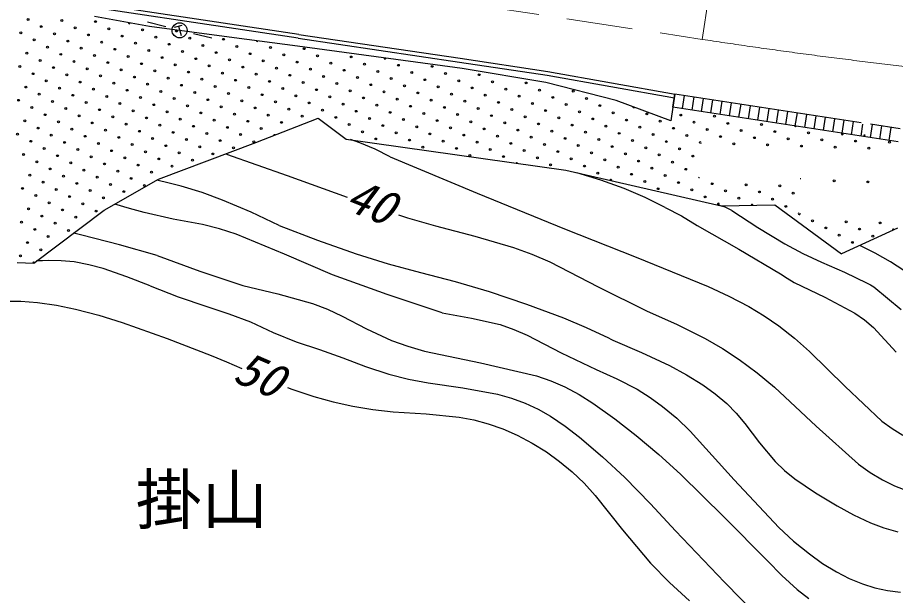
# Model space of a CAD drawing. Units: millimetres, scale not verified. Extents: x 40000 to 680000, y 20000 to 380000.
# Drawn here: x 127432 to 173914, y 234774 to 265358 of the extents above; entities that cross this region are included whole.
import ezdxf
from ezdxf.enums import TextEntityAlignment as Align

# ---------------------------------------------------------------- set-up
doc = ezdxf.new("R2010")
doc.units = ezdxf.units.MM
doc.header["$LTSCALE"] = 1000
doc.linetypes.add('CHAIN', pattern=[18.5, 12, -1.5, 3.5, -1.5])
for name, color, linetype, lineweight in [('M-BGD', 7, 'Continuous', 25), ('M-BMK', 2, 'CHAIN', 13), ('M-STR-HTXT', 7, 'Continuous', 13)]:
    doc.layers.add(name, color=color, linetype=linetype, lineweight=lineweight)
doc.layers.add('M-BMK-HTXT', color=7, linetype='Continuous')
doc.styles.add('ＭＳ ゴシック', font='')
doc.styles.get('ＭＳ ゴシック').set_extended_font_data('MS Gothic')

msp = doc.modelspace()

# ---------------------------------------------------------------- linework, layer by layer
at = {"layer": 'M-BGD'}
for p, q in [((142319, 264465), (125979, 266920)), ((142289, 264268), (125949, 266722)), ((134410, 264891), (131508, 265408)), ((135282, 264866), (134313, 265109)), ((135742, 264845), (136152, 264960)), ((138909, 264283), (134410, 264891)), ((135948, 264903), (136089, 264402)), ((136740, 264513), (137714, 264286)), ((142259, 263837), (138909, 264283)), ((142289, 264268), (150839, 263005)), ((142289, 264268), (150839, 263005)), ((142319, 264466), (150869, 263203)), ((150981, 262661), (142259, 263837)), ((150869, 263203), (155508, 262502)), ((150839, 263005), (155475, 262304)), ((155411, 261919), (150981, 262661)), ((155475, 262304), (162209, 261111)), ((155475, 262304), (162209, 261111)), ((155508, 262502), (162244, 261308)), ((159124, 260964), (155411, 261919)), ((162239, 261308), (162132, 260617)), ((162132, 260617), (162239, 261308)), ((172092, 259788), (162239, 261308)), ((162736, 261232), (162630, 260540)), ((162023, 259886), (159124, 260964)), ((163233, 261155), (163127, 260463)), ((163731, 261078), (163624, 260387)), ((164228, 261002), (164121, 260310)), ((164725, 260925), (164618, 260233)), ((165222, 260848), (165115, 260156)), ((165719, 260772), (165612, 260080)), ((162132, 260617), (162023, 259886)), ((174063, 258776), (162132, 260617)), ((166216, 260695), (166109, 260003)), ((166713, 260618), (166607, 259926)), ((167210, 260541), (167104, 259850)), ((167708, 260465), (167601, 259773)), ((168205, 260388), (168098, 259696)), ((168702, 260311), (168595, 259620)), ((140039, 258739), (143344, 260041)), ((143344, 260041), (144827, 258931)), ((169199, 260235), (169092, 259543)), ((169696, 260158), (169589, 259466)), ((170193, 260081), (170086, 259390)), ((170690, 260005), (170584, 259313)), ((171187, 259928), (171081, 259236)), ((171684, 259851), (171578, 259160)), ((172171, 259709), (172075, 259083)), ((172679, 259698), (172572, 259006)), ((174170, 259468), (172598, 259710)), ((173176, 259621), (173069, 258929)), ((173673, 259545), (173566, 258853)), ((144827, 258931), (156456, 257274)), ((134888, 256804), (140039, 258739)), ((145312, 258815), (145065, 258897)), ((145547, 258732), (145312, 258815)), ((146374, 258386), (145547, 258732)), ((138494, 258126), (141700, 257008)), ((147168, 257988), (146374, 258386)), ((147168, 257988), (151769, 256058)), ((156456, 257274), (164694, 255397)), ((158313, 256744), (157042, 257141)), ((132025, 255157), (134888, 256804)), ((135453, 256600), (134806, 256757)), ((136100, 256429), (135453, 256600)), ((141700, 257008), (144891, 255861)), ((159555, 256306), (158313, 256744)), ((137207, 256091), (136100, 256429)), ((160655, 255834), (159555, 256306)), ((138286, 255700), (137207, 256091)), ((139798, 255050), (138286, 255700)), ((151769, 256058), (156396, 254176)), ((161722, 255311), (160655, 255834)), ((133358, 255250), (132580, 255477)), ((134138, 255035), (133358, 255250)), ((161722, 255311), (162582, 254856)), ((164904, 255316), (164536, 255433)), ((164694, 255397), (167522, 255451)), ((165246, 255150), (164904, 255316)), ((167522, 255451), (171055, 252857)), ((128296, 252368), (132025, 255157)), ((135677, 254686), (134138, 255035)), ((141279, 254348), (139798, 255050)), ((147599, 254919), (148080, 254762)), ((148080, 254762), (149563, 254338)), ((162582, 254856), (163417, 254349)), ((165246, 255150), (166633, 254243)), ((137224, 254398), (135677, 254686)), ((138122, 254176), (137224, 254398)), ((141279, 254348), (143308, 253573)), ((149563, 254338), (151636, 253787)), ((163417, 254349), (165630, 253105)), ((130619, 253887), (130396, 253939)), ((130833, 253836), (130619, 253887)), ((132836, 253326), (130833, 253836)), ((139003, 253896), (138122, 254176)), ((141566, 252843), (139003, 253896)), ((156396, 254176), (160193, 252681)), ((166633, 254243), (168060, 253381)), ((174018, 254208), (171055, 252857)), ((143308, 253573), (145363, 252853)), ((151636, 253787), (153685, 253180)), ((168060, 253381), (169016, 252875)), ((134826, 252757), (132836, 253326)), ((153685, 253180), (154659, 252832)), ((165630, 253105), (167825, 251801)), ((169016, 252875), (170003, 252420)), ((172847, 252885), (172032, 253303)), ((173646, 252433), (172847, 252885)), ((128750, 252489), (128440, 252477)), ((129049, 252498), (128750, 252489)), ((129745, 252491), (129049, 252498)), ((130434, 252423), (129745, 252491)), ((131212, 252276), (130434, 252423)), ((134825, 252757), (137078, 251939)), ((144106, 251734), (141566, 252843)), ((145363, 252853), (147051, 252332)), ((154659, 252832), (155610, 252428)), ((155610, 252428), (158169, 251101)), ((160193, 252681), (163995, 251119)), ((170003, 252420), (171223, 251888)), ((174366, 251963), (173646, 252433)), ((127407, 252396), (128296, 252368)), ((131973, 252071), (131212, 252276)), ((133214, 251642), (131973, 252071)), ((137078, 251939), (139365, 251172)), ((147051, 252332), (148766, 251866)), ((134446, 251152), (133214, 251642)), ((147002, 250701), (144106, 251734)), ((148766, 251866), (150595, 251396)), ((167825, 251801), (168184, 251568)), ((168184, 251568), (168543, 251333)), ((171223, 251888), (172414, 251304)), ((134446, 251152), (135936, 250580)), ((139365, 251172), (141218, 250729)), ((150595, 251396), (152405, 250868)), ((158169, 251101), (160771, 249820)), ((163995, 251119), (165093, 250616)), ((168543, 251333), (170167, 250554)), ((172414, 251304), (172586, 251207)), ((172586, 251207), (172765, 251102)), ((172765, 251102), (174220, 249912)), ((135936, 250580), (137459, 250059)), ((141218, 250729), (143055, 250228)), ((149909, 249729), (147002, 250701)), ((152405, 250868), (154372, 250197)), ((165093, 250616), (166158, 250061)), ((170167, 250554), (171771, 249719)), ((126734, 250356), (127609, 250348)), ((127609, 250348), (128486, 250280)), ((128486, 250280), (129491, 250136)), ((129491, 250136), (130493, 249931)), ((143055, 250228), (143842, 249920)), ((154372, 250197), (156335, 249463)), ((130493, 249931), (131735, 249606)), ((137459, 250059), (138621, 249686)), ((138621, 249686), (139769, 249253)), ((143842, 249920), (144618, 249552)), ((149909, 249729), (151460, 249446)), ((160771, 249820), (162317, 249124)), ((166158, 250061), (166967, 249572)), ((171771, 249719), (172282, 249367)), ((131735, 249606), (132966, 249222)), ((132966, 249222), (135360, 248364)), ((139769, 249253), (140962, 248693)), ((144618, 249552), (145909, 248884)), ((151460, 249446), (152991, 249106)), ((156335, 249463), (157538, 248963)), ((166967, 249572), (167741, 249035)), ((172282, 249367), (172761, 248962)), ((140962, 248693), (142176, 248189)), ((145909, 248884), (147224, 248272)), ((152991, 249106), (153711, 248857)), ((153711, 248857), (154421, 248548)), ((157538, 248963), (158722, 248404)), ((162317, 249124), (163837, 248374)), ((167741, 249035), (168572, 248383)), ((172761, 248962), (173953, 247652)), ((135360, 248364), (137688, 247466)), ((147224, 248272), (148088, 247961)), ((154421, 248548), (156220, 247619)), ((158722, 248404), (158838, 248345)), ((158838, 248345), (158953, 248286)), ((158953, 248285), (160465, 247639)), ((163837, 248374), (164756, 247842)), ((168572, 248383), (169368, 247682)), ((142176, 248189), (143423, 247796)), ((143423, 247796), (144653, 247345)), ((148088, 247961), (148982, 247704)), ((164756, 247842), (165643, 247258)), ((137688, 247466), (138497, 247133)), ((144653, 247345), (145859, 246887)), ((148982, 247704), (151950, 247079)), ((156220, 247619), (158064, 246735)), ((160465, 247639), (161954, 246936)), ((169368, 247682), (171255, 245824)), ((138497, 247133), (139315, 246778)), ((145859, 246887), (147091, 246482)), ((151950, 247079), (154907, 246395)), ((161954, 246936), (162844, 246455)), ((165643, 247258), (166592, 246551)), ((147091, 246482), (148124, 246221)), ((154907, 246395), (155673, 246131)), ((158064, 246735), (159170, 246235)), ((162844, 246455), (163708, 245919)), ((166592, 246551), (167509, 245793)), ((148124, 246221), (149173, 246019)), ((149173, 246019), (151013, 245754)), ((155673, 246131), (156413, 245810)), ((159170, 246235), (160240, 245686)), ((163708, 245919), (164360, 245449)), ((141723, 245782), (141958, 245691)), ((141958, 245691), (143112, 245306)), ((151013, 245754), (152839, 245430)), ((152839, 245430), (153582, 245219)), ((156413, 245810), (157167, 245405)), ((160240, 245686), (160929, 245257)), ((164360, 245449), (164981, 244928)), ((167509, 245793), (169719, 243727)), ((171255, 245824), (173197, 243997)), ((143112, 245306), (144141, 245015)), ((144141, 245015), (145185, 244783)), ((153582, 245219), (154315, 244947)), ((157167, 245405), (157894, 244947)), ((160929, 245257), (161585, 244777)), ((145185, 244783), (146243, 244612)), ((146243, 244612), (147311, 244499)), ((147311, 244499), (149070, 244384)), ((154315, 244947), (154995, 244630)), ((154995, 244630), (155652, 244256)), ((157894, 244947), (159062, 244116)), ((161585, 244777), (162331, 244148)), ((164981, 244928), (165483, 244428)), ((149070, 244384), (150819, 244209)), ((150819, 244209), (151584, 244064)), ((151584, 244064), (152345, 243857)), ((155652, 244256), (156430, 243730)), ((159062, 244116), (160193, 243237)), ((162331, 244148), (163050, 243463)), ((165483, 244428), (165948, 243880)), ((152345, 243857), (153119, 243584)), ((153119, 243584), (153882, 243250)), ((156430, 243730), (157183, 243147)), ((165948, 243880), (166724, 242847)), ((169719, 243727), (171950, 241723)), ((173197, 243997), (173735, 243601)), ((173735, 243601), (174311, 243253)), ((153882, 243250), (154673, 242835)), ((157183, 243147), (158403, 242102)), ((160193, 243237), (161378, 242238)), ((163050, 243463), (165380, 240889)), ((154673, 242835), (155436, 242368)), ((166724, 242847), (167543, 241857)), ((155436, 242368), (156130, 241871)), ((161378, 242238), (162531, 241187)), ((156130, 241871), (156794, 241321)), ((158403, 242102), (159583, 241011)), ((167543, 241857), (168043, 241386)), ((171950, 241723), (172569, 241285)), ((156794, 241321), (157430, 240712)), ((168043, 241386), (168583, 240937)), ((172569, 241285), (173222, 240897)), ((159583, 241011), (160945, 239624)), ((162531, 241187), (164841, 238911)), ((165380, 240889), (167740, 238373)), ((168583, 240937), (169686, 240201)), ((173222, 240897), (173871, 240582)), ((157430, 240712), (158020, 240063)), ((173871, 240582), (174555, 240319)), ((158020, 240063), (159462, 238249)), ((169686, 240201), (170827, 239512)), ((160945, 239624), (162272, 238188)), ((170827, 239512), (171700, 239040)), ((171700, 239040), (172599, 238622)), ((164841, 238911), (167141, 236610)), ((172599, 238622), (173308, 238354)), ((159462, 238249), (160950, 236475)), ((162272, 238188), (164861, 235481)), ((167740, 238373), (168523, 237654)), ((173308, 238354), (174035, 238143)), ((168523, 237654), (169358, 236969)), ((167141, 236610), (167905, 235828)), ((169358, 236969), (170056, 236473)), ((160950, 236475), (161958, 235463)), ((170056, 236473), (170792, 236023)), ((167905, 235828), (168715, 235087)), ((170792, 236023), (171466, 235678)), ((171466, 235678), (172161, 235391)), ((161958, 235463), (163018, 234484)), ((164861, 235481), (167498, 232813)), ((172161, 235391), (172817, 235182)), ((168715, 235087), (169333, 234606)), ((172817, 235182), (173488, 235033)), ((173488, 235033), (174190, 234943))]:
    msp.add_line(p, q, dxfattribs=at)
for centre, radius in [((127986, 265258), 49.8), ((129774, 265200), 49.8), ((131562, 265142), 49.8), ((136010, 264683), 398), ((127606, 264554), 49.8), ((128690, 264877), 49.8), ((129393, 264496), 49.8), ((130478, 264819), 49.8), ((131181, 264438), 49.8), ((132266, 264761), 49.8), ((134054, 264703), 49.8), ((135842, 264645), 49.8), ((128309, 264174), 49.8), ((130097, 264116), 49.8), ((131885, 264058), 49.8), ((132969, 264380), 49.8), ((133673, 264000), 49.8), ((134757, 264322), 49.8), ((136545, 264264), 49.8), ((138333, 264206), 49.8), ((129013, 263793), 49.8), ((130801, 263735), 49.8), ((132588, 263677), 49.8), ((134376, 263619), 49.8), ((135461, 263942), 49.8), ((136164, 263561), 49.8), ((137249, 263884), 49.8), ((139037, 263826), 49.8), ((140825, 263768), 49.8), ((142612, 263710), 49.8), ((127928, 263470), 49.8), ((128632, 263089), 49.8), ((129716, 263412), 49.8), ((131504, 263354), 49.8), ((133292, 263296), 49.8), ((135080, 263238), 49.8), ((136868, 263180), 49.8), ((137952, 263503), 49.8), ((138656, 263122), 49.8), ((139740, 263445), 49.8), ((140444, 263064), 49.8), ((141528, 263387), 49.8), ((143316, 263329), 49.8), ((145104, 263271), 49.8), ((127548, 262766), 49.8), ((129335, 262708), 49.8), ((130420, 263031), 49.8), ((131123, 262650), 49.8), ((132208, 262973), 49.8), ((132911, 262592), 49.8), ((133996, 262915), 49.8), ((135784, 262857), 49.8), ((137571, 262799), 49.8), ((139359, 262741), 49.8), ((141147, 262683), 49.8), ((142232, 263006), 49.8), ((142935, 262625), 49.8), ((144020, 262948), 49.8), ((145807, 262890), 49.8), ((147595, 262832), 49.8), ((149383, 262774), 49.8), ((128251, 262386), 49.8), ((130039, 262328), 49.8), ((131827, 262270), 49.8), ((133615, 262212), 49.8), ((134699, 262534), 49.8), ((135403, 262154), 49.8), ((136487, 262476), 49.8), ((138275, 262418), 49.8), ((140063, 262360), 49.8), ((141851, 262302), 49.8), ((143639, 262244), 49.8), ((144723, 262567), 49.8), ((145427, 262186), 49.8), ((146511, 262509), 49.8), ((147215, 262128), 49.8), ((148299, 262451), 49.8), ((150087, 262393), 49.8), ((151875, 262335), 49.8), ((127870, 261682), 49.8), ((128955, 262005), 49.8), ((130743, 261947), 49.8), ((132530, 261889), 49.8), ((134318, 261831), 49.8), ((136106, 261773), 49.8), ((137191, 262096), 49.8), ((137894, 261715), 49.8), ((138979, 262038), 49.8), ((139682, 261657), 49.8), ((140766, 261980), 49.8), ((142554, 261922), 49.8), ((144342, 261864), 49.8), ((146130, 261806), 49.8), ((147918, 261748), 49.8), ((149003, 262070), 49.8), ((149706, 261690), 49.8), ((150790, 262012), 49.8), ((152578, 261954), 49.8), ((154366, 261896), 49.8), ((128574, 261301), 49.8), ((129658, 261624), 49.8), ((130362, 261243), 49.8), ((131446, 261566), 49.8), ((132150, 261185), 49.8), ((133234, 261508), 49.8), ((135022, 261450), 49.8), ((136810, 261392), 49.8), ((138598, 261334), 49.8), ((140386, 261276), 49.8), ((141470, 261599), 49.8), ((142174, 261218), 49.8), ((143258, 261541), 49.8), ((145046, 261483), 49.8), ((146834, 261425), 49.8), ((148622, 261367), 49.8), ((150410, 261309), 49.8), ((151494, 261632), 49.8), ((152198, 261251), 49.8), ((153282, 261574), 49.8), ((153985, 261193), 49.8), ((155070, 261516), 49.8), ((156858, 261457), 49.8), ((127490, 260979), 49.8), ((129277, 260921), 49.8), ((131065, 260863), 49.8), ((132853, 260805), 49.8), ((133938, 261127), 49.8), ((134641, 260747), 49.8), ((135726, 261069), 49.8), ((137513, 261011), 49.8), ((139301, 260953), 49.8), ((141089, 260895), 49.8), ((142877, 260837), 49.8), ((143962, 261160), 49.8), ((144665, 260779), 49.8), ((145749, 261102), 49.8), ((146453, 260721), 49.8), ((147537, 261044), 49.8), ((149325, 260986), 49.8), ((151113, 260928), 49.8), ((152901, 260870), 49.8), ((154689, 260812), 49.8), ((155773, 261135), 49.8), ((156477, 260754), 49.8), ((157561, 261077), 49.8), ((128193, 260598), 49.8), ((129981, 260540), 49.8), ((131769, 260482), 49.8), ((133557, 260424), 49.8), ((135345, 260366), 49.8), ((136429, 260689), 49.8), ((137133, 260308), 49.8), ((138217, 260631), 49.8), ((140005, 260573), 49.8), ((141793, 260514), 49.8), ((143581, 260456), 49.8), ((145369, 260398), 49.8), ((147157, 260340), 49.8), ((148241, 260663), 49.8), ((148944, 260282), 49.8), ((150029, 260605), 49.8), ((151817, 260547), 49.8), ((153605, 260489), 49.8), ((155393, 260431), 49.8), ((157180, 260373), 49.8), ((158265, 260696), 49.8), ((158968, 260315), 49.8), ((160756, 260257), 49.8), ((127812, 259894), 49.8), ((128897, 260217), 49.8), ((129600, 259836), 49.8), ((130685, 260159), 49.8), ((132472, 260101), 49.8), ((134260, 260043), 49.8), ((136048, 259985), 49.8), ((137836, 259927), 49.8), ((138921, 260250), 49.8), ((139624, 259869), 49.8), ((140708, 260192), 49.8), ((141412, 259811), 49.8), ((142496, 260134), 49.8), ((144284, 260076), 49.8), ((146072, 260018), 49.8), ((147860, 259960), 49.8), ((149648, 259902), 49.8), ((150732, 260224), 49.8), ((151436, 259844), 49.8), ((152520, 260166), 49.8), ((154308, 260108), 49.8), ((156096, 260050), 49.8), ((157884, 259992), 49.8), ((159672, 259934), 49.8), ((161460, 259876), 49.8), ((162544, 260199), 49.8), ((163248, 259818), 49.8), ((164332, 260141), 49.8), ((128516, 259513), 49.8), ((130304, 259455), 49.8), ((131388, 259778), 49.8), ((132092, 259397), 49.8), ((133176, 259720), 49.8), ((133880, 259339), 49.8), ((134964, 259662), 49.8), ((136752, 259604), 49.8), ((138540, 259546), 49.8), ((140328, 259488), 49.8), ((144988, 259695), 49.8), ((146776, 259637), 49.8), ((148564, 259579), 49.8), ((150352, 259521), 49.8), ((152140, 259463), 49.8), ((153224, 259786), 49.8), ((153927, 259405), 49.8), ((155012, 259728), 49.8), ((155715, 259347), 49.8), ((156800, 259670), 49.8), ((158588, 259612), 49.8), ((160376, 259554), 49.8), ((162163, 259496), 49.8), ((163951, 259438), 49.8), ((165036, 259760), 49.8), ((165739, 259380), 49.8), ((166824, 259702), 49.8), ((127431, 259191), 49.8), ((129219, 259133), 49.8), ((131007, 259075), 49.8), ((132795, 259017), 49.8), ((134583, 258959), 49.8), ((135667, 259281), 49.8), ((136371, 258901), 49.8), ((137455, 259223), 49.8), ((139243, 259165), 49.8), ((145691, 259314), 49.8), ((146395, 258933), 49.8), ((147479, 259256), 49.8), ((148183, 258875), 49.8), ((149267, 259198), 49.8), ((151055, 259140), 49.8), ((152843, 259082), 49.8), ((154631, 259024), 49.8), ((156419, 258966), 49.8), ((157503, 259289), 49.8), ((158207, 258908), 49.8), ((159291, 259231), 49.8), ((161079, 259173), 49.8), ((162867, 259115), 49.8), ((164655, 259057), 49.8), ((166443, 258999), 49.8), ((167527, 259322), 49.8), ((168231, 258941), 49.8), ((169315, 259263), 49.8), ((170019, 258883), 49.8), ((172272, 259137), 22.5), ((128135, 258810), 49.8), ((128839, 258429), 49.8), ((129923, 258752), 49.8), ((131711, 258694), 49.8), ((133499, 258636), 49.8), ((135287, 258578), 49.8), ((137075, 258520), 49.8), ((138159, 258843), 49.8), ((138863, 258462), 49.8), ((139947, 258785), 49.8), ((148886, 258495), 49.8), ((149971, 258817), 49.8), ((150674, 258437), 49.8), ((151759, 258759), 49.8), ((153547, 258701), 49.8), ((155335, 258643), 49.8), ((157122, 258585), 49.8), ((158910, 258527), 49.8), ((159995, 258850), 49.8), ((160698, 258469), 49.8), ((161783, 258792), 49.8), ((162486, 258411), 49.8), ((165358, 258676), 49.8), ((167146, 258618), 49.8), ((168934, 258560), 49.8), ((170722, 258502), 49.8), ((171807, 258825), 49.8), ((172510, 258444), 49.8), ((173594, 258767), 49.8), ((127754, 258106), 49.8), ((129542, 258048), 49.8), ((130627, 258371), 49.8), ((131330, 257990), 49.8), ((132414, 258313), 49.8), ((133118, 257932), 49.8), ((134202, 258255), 49.8), ((135990, 258197), 49.8), ((137778, 258139), 49.8), ((151378, 258056), 49.8), ((152462, 258379), 49.8), ((153166, 257998), 49.8), ((154250, 258320), 49.8), ((154954, 257940), 49.8), ((156038, 258262), 49.8), ((157826, 258204), 49.8), ((159614, 258146), 49.8), ((161402, 258088), 49.8), ((163190, 258030), 49.8), ((128458, 257726), 49.8), ((130246, 257668), 49.8), ((132034, 257609), 49.8), ((133822, 257552), 49.8), ((134906, 257874), 49.8), ((135609, 257493), 49.8), ((136694, 257816), 49.8), ((155657, 257559), 49.8), ((156742, 257882), 49.8), ((157445, 257501), 49.8), ((158530, 257824), 49.8), ((160318, 257766), 49.8), ((162105, 257708), 49.8), ((128077, 257022), 49.8), ((129161, 257345), 49.8), ((130949, 257287), 49.8), ((132737, 257229), 49.8), ((134525, 257171), 49.8), ((158149, 257120), 49.8), ((159233, 257443), 49.8), ((159937, 257062), 49.8), ((161021, 257385), 49.8), ((161725, 257004), 49.8), ((162809, 257327), 49.8), ((128781, 256641), 49.8), ((129865, 256964), 49.8), ((130569, 256583), 49.8), ((131653, 256906), 49.8), ((133441, 256848), 49.8), ((160640, 256681), 49.8), ((162428, 256623), 49.8), ((164216, 256565), 49.8), ((170664, 256714), 49.8), ((172452, 256656), 49.8), ((127696, 256318), 49.8), ((129484, 256260), 49.8), ((131272, 256202), 49.8), ((132356, 256525), 49.8), ((133060, 256144), 49.8), ((134144, 256467), 49.8), ((161344, 256301), 49.8), ((163132, 256243), 49.8), ((164920, 256185), 49.8), ((166004, 256507), 49.8), ((166708, 256127), 49.8), ((167792, 256449), 49.8), ((128400, 255938), 49.8), ((130188, 255880), 49.8), ((131976, 255822), 49.8), ((163835, 255862), 49.8), ((165623, 255804), 49.8), ((167411, 255746), 49.8), ((168495, 256068), 49.8), ((128019, 255234), 49.8), ((129103, 255557), 49.8), ((129807, 255176), 49.8), ((130891, 255499), 49.8), ((168115, 255365), 49.8), ((128723, 254853), 49.8), ((130511, 254795), 49.8), ((131595, 255118), 49.8), ((127638, 254531), 49.8), ((129426, 254472), 49.8), ((169522, 254603), 49.8), ((170225, 254223), 49.8), ((171310, 254545), 49.8), ((173098, 254487), 49.8), ((128342, 254150), 49.8), ((129045, 253769), 49.8), ((130130, 254092), 49.8), ((170929, 253842), 49.8), ((172013, 254165), 49.8), ((172717, 253784), 49.8), ((127961, 253446), 49.8), ((171633, 253461), 49.8), ((128665, 253065), 49.8), ((127580, 252743), 49.8)]:
    msp.add_circle(centre, radius, dxfattribs=at)
for centre, start, end in [((133350, 265084), 174.0901, 345.7237), ((140121, 264148), 203.785, 321.0492), ((146892, 263213), 171.95, 352.6949), ((160053, 260638), 181.1033, 318.1179), ((168612, 259644), 203.3771, 319.0863), ((141031, 259107), 46.7262, 176.3009), ((171103, 259206), 137.8113, 24.6521), ((163571, 258734), 316.9191, 217.0809), ((153869, 257617), 23.0411, 140.7392), ((158852, 256739), 334.5598, 179.7616), ((163513, 256946), 238.0495, 295.9505), ((168876, 256772), 61.1968, 106.4032), ((164539, 255481), 284.7764, 240.1611), ((166327, 255423), 25.1883, 155.521), ((168818, 254984), 137.2178, 30.3822), ((173801, 254107), 27.1472, 201.8524), ((128284, 252362), 35.1296, 169.5265)]:
    msp.add_arc(centre, 49.8, start, end, dxfattribs=at)
at = {"layer": 'M-BMK'}
msp.add_line((106588, 272880), (163685, 264203), dxfattribs=at)
msp.add_arc((208759, 560830), 300032, 261.35979, 268.69499, dxfattribs=at)
at = {"layer": 'M-STR-HTXT'}
msp.add_line((163685, 264203), (168419, 295358), dxfattribs=at)

# ---------------------------------------------------------------- texts
at = {"layer": 'M-BGD', "style": 'ＭＳ ゴシック', "oblique": 15}
for s, rotation, p in [('40', 338.4, (144447, 254726)), ('50', 336.6, (138528, 245638))]:
    msp.add_text(s, height=1833, rotation=rotation, dxfattribs=at).set_placement(p, align=Align.BOTTOM_LEFT)
at = {"layer": 'M-BMK-HTXT', "style": 'ＭＳ ゴシック'}
msp.add_text('掛山', height=2566, dxfattribs=at).set_placement((133686, 237803), align=Align.BOTTOM_LEFT)

doc.saveas('drawing.dxf')
